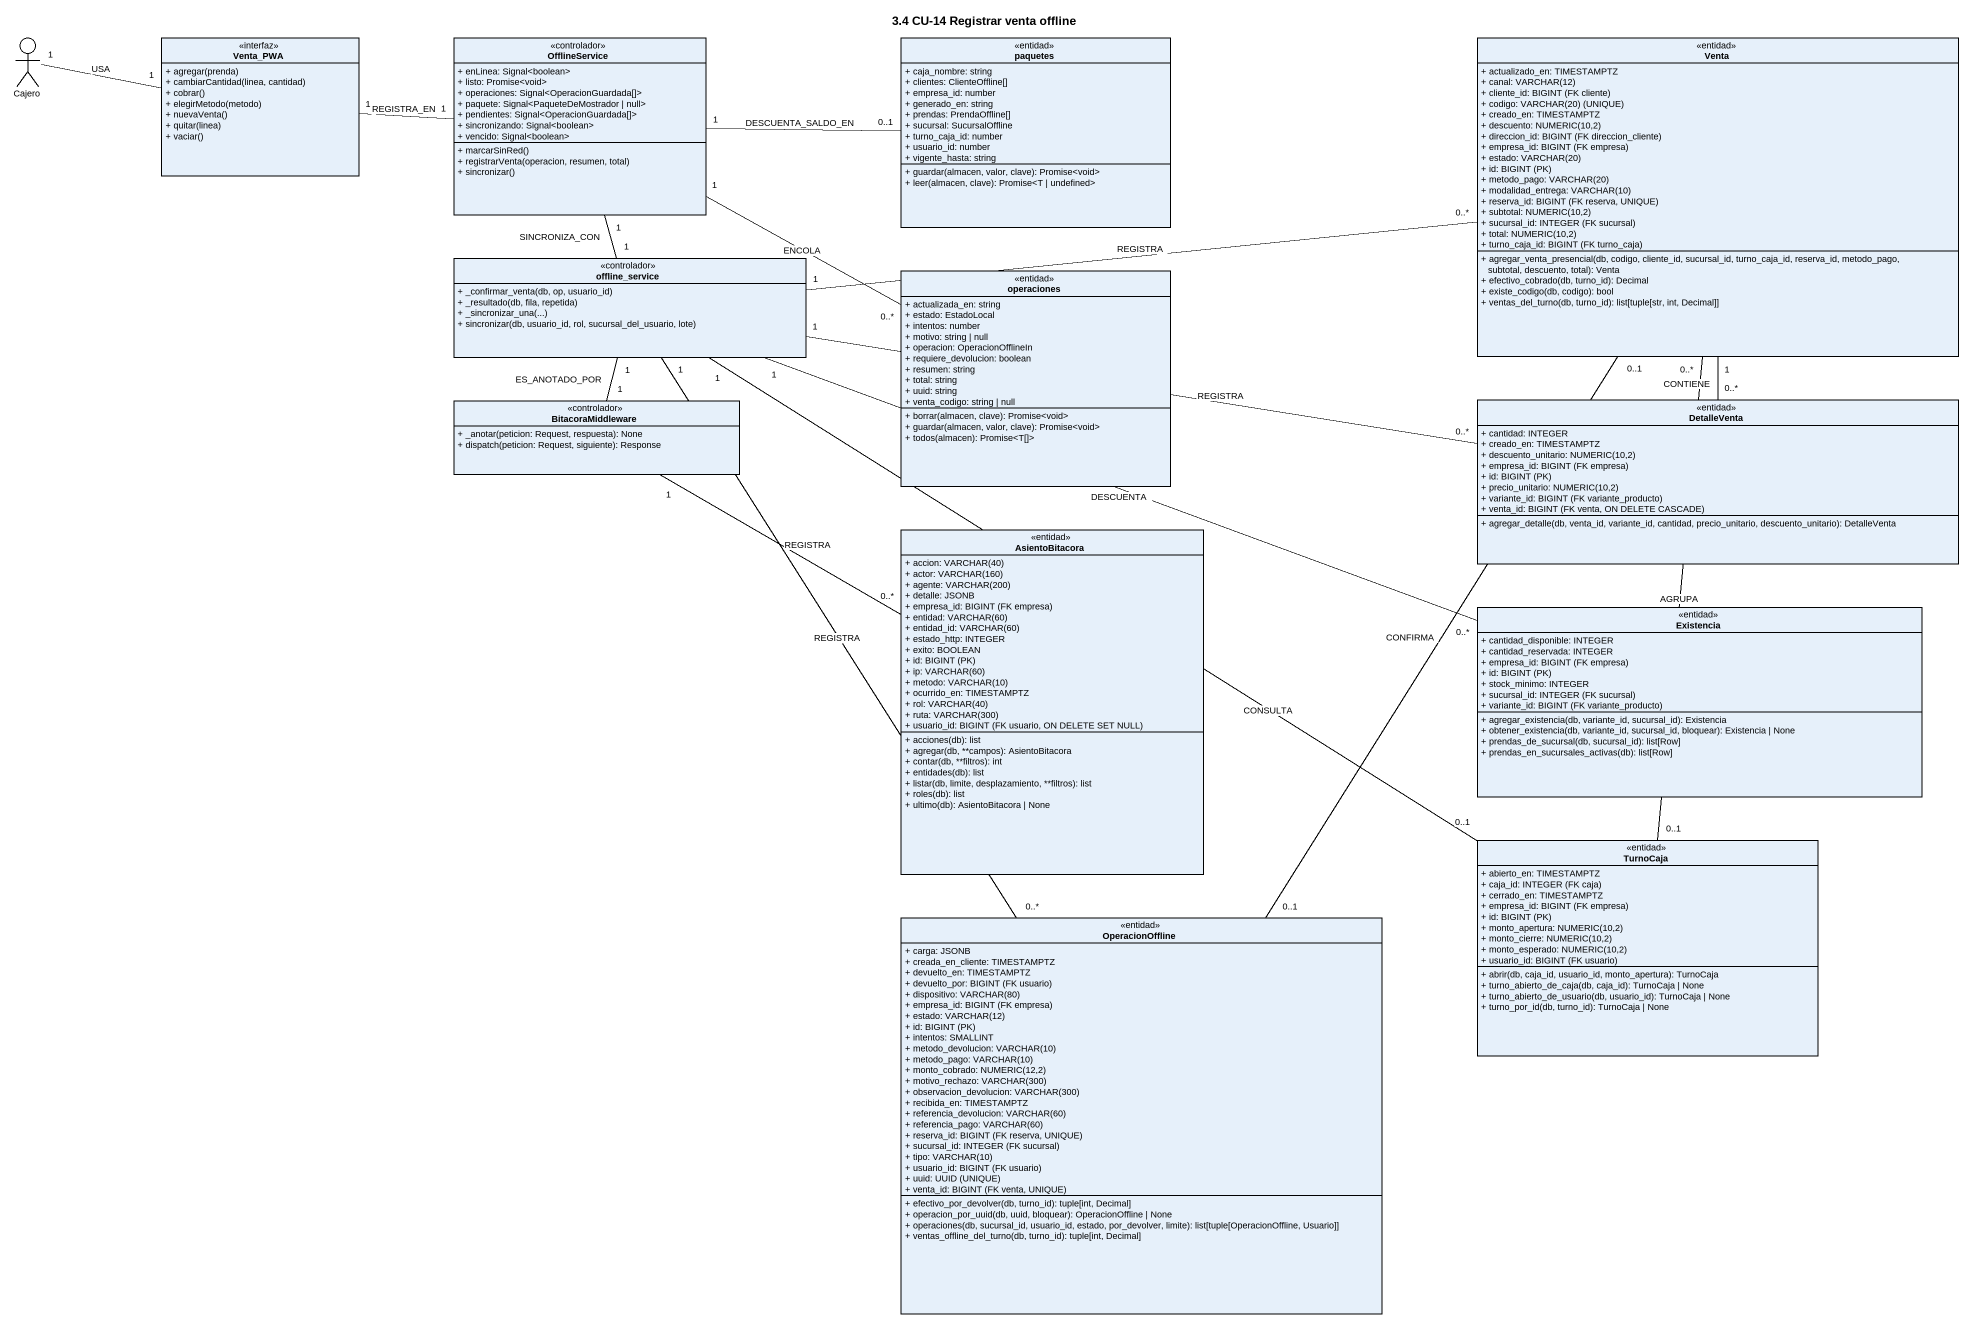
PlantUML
@startuml
title 3.4 CU-14 Registrar venta offline
allowmixing
hide circle
hide empty members
skinparam classAttributeIconSize 0
actor Cajero
class Venta_PWA <<interfaz>> {
  + agregar(prenda)
  + cambiarCantidad(linea, cantidad)
  + cobrar()
  + elegirMetodo(metodo)
  + nuevaVenta()
  + quitar(linea)
  + vaciar()
}
class OfflineService <<controlador>> {
  + enLinea: Signal<boolean>
  + listo: Promise<void>
  + operaciones: Signal<OperacionGuardada[]>
  + paquete: Signal<PaqueteDeMostrador | null>
  + pendientes: Signal<OperacionGuardada[]>
  + sincronizando: Signal<boolean>
  + vencido: Signal<boolean>
  + marcarSinRed()
  + registrarVenta(operacion, resumen, total)
  + sincronizar()
}
class paquetes <<entidad>> {
  + caja_nombre: string
  + clientes: ClienteOffline[]
  + empresa_id: number
  + generado_en: string
  + prendas: PrendaOffline[]
  + sucursal: SucursalOffline
  + turno_caja_id: number
  + usuario_id: number
  + vigente_hasta: string
  + guardar(almacen, valor, clave): Promise<void>
  + leer(almacen, clave): Promise<T | undefined>
}
class Venta <<entidad>> {
  + actualizado_en: TIMESTAMPTZ
  {field} + canal: VARCHAR(12)
  {field} + cliente_id: BIGINT (FK cliente)
  {field} + codigo: VARCHAR(20) (UNIQUE)
  + creado_en: TIMESTAMPTZ
  {field} + descuento: NUMERIC(10,2)
  {field} + direccion_id: BIGINT (FK direccion_cliente)
  {field} + empresa_id: BIGINT (FK empresa)
  {field} + estado: VARCHAR(20)
  {field} + id: BIGINT (PK)
  {field} + metodo_pago: VARCHAR(20)
  {field} + modalidad_entrega: VARCHAR(10)
  {field} + reserva_id: BIGINT (FK reserva, UNIQUE)
  {field} + subtotal: NUMERIC(10,2)
  {field} + sucursal_id: INTEGER (FK sucursal)
  {field} + total: NUMERIC(10,2)
  {field} + turno_caja_id: BIGINT (FK turno_caja)
  + agregar_venta_presencial(db, codigo, cliente_id, sucursal_id, turno_caja_id, reserva_id, metodo_pago, subtotal, descuento, total): Venta
  + efectivo_cobrado(db, turno_id): Decimal
  + existe_codigo(db, codigo): bool
  + ventas_del_turno(db, turno_id): list[tuple[str, int, Decimal]]
}
class offline_service <<controlador>> {
  + _confirmar_venta(db, op, usuario_id)
  + _resultado(db, fila, repetida)
  + _sincronizar_una(...)
  + sincronizar(db, usuario_id, rol, sucursal_del_usuario, lote)
}
class operaciones <<entidad>> {
  + actualizada_en: string
  + estado: EstadoLocal
  + intentos: number
  + motivo: string | null
  + operacion: OperacionOfflineIn
  + requiere_devolucion: boolean
  + resumen: string
  + total: string
  + uuid: string
  + venta_codigo: string | null
  + borrar(almacen, clave): Promise<void>
  + guardar(almacen, valor, clave): Promise<void>
  + todos(almacen): Promise<T[]>
}
class BitacoraMiddleware <<controlador>> {
  + _anotar(peticion: Request, respuesta): None
  + dispatch(peticion: Request, siguiente): Response
}
class DetalleVenta <<entidad>> {
  + cantidad: INTEGER
  + creado_en: TIMESTAMPTZ
  {field} + descuento_unitario: NUMERIC(10,2)
  {field} + empresa_id: BIGINT (FK empresa)
  {field} + id: BIGINT (PK)
  {field} + precio_unitario: NUMERIC(10,2)
  {field} + variante_id: BIGINT (FK variante_producto)
  {field} + venta_id: BIGINT (FK venta, ON DELETE CASCADE)
  + agregar_detalle(db, venta_id, variante_id, cantidad, precio_unitario, descuento_unitario): DetalleVenta
}
class AsientoBitacora <<entidad>> {
  {field} + accion: VARCHAR(40)
  {field} + actor: VARCHAR(160)
  {field} + agente: VARCHAR(200)
  + detalle: JSONB
  {field} + empresa_id: BIGINT (FK empresa)
  {field} + entidad: VARCHAR(60)
  {field} + entidad_id: VARCHAR(60)
  + estado_http: INTEGER
  + exito: BOOLEAN
  {field} + id: BIGINT (PK)
  {field} + ip: VARCHAR(60)
  {field} + metodo: VARCHAR(10)
  + ocurrido_en: TIMESTAMPTZ
  {field} + rol: VARCHAR(40)
  {field} + ruta: VARCHAR(300)
  {field} + usuario_id: BIGINT (FK usuario, ON DELETE SET NULL)
  + acciones(db): list
  + agregar(db, **campos): AsientoBitacora
  + contar(db, **filtros): int
  + entidades(db): list
  + listar(db, limite, desplazamiento, **filtros): list
  + roles(db): list
  + ultimo(db): AsientoBitacora | None
}
class Existencia <<entidad>> {
  + cantidad_disponible: INTEGER
  + cantidad_reservada: INTEGER
  {field} + empresa_id: BIGINT (FK empresa)
  {field} + id: BIGINT (PK)
  + stock_minimo: INTEGER
  {field} + sucursal_id: INTEGER (FK sucursal)
  {field} + variante_id: BIGINT (FK variante_producto)
  + agregar_existencia(db, variante_id, sucursal_id): Existencia
  + obtener_existencia(db, variante_id, sucursal_id, bloquear): Existencia | None
  + prendas_de_sucursal(db, sucursal_id): list[Row]
  + prendas_en_sucursales_activas(db): list[Row]
}
class TurnoCaja <<entidad>> {
  + abierto_en: TIMESTAMPTZ
  {field} + caja_id: INTEGER (FK caja)
  + cerrado_en: TIMESTAMPTZ
  {field} + empresa_id: BIGINT (FK empresa)
  {field} + id: BIGINT (PK)
  {field} + monto_apertura: NUMERIC(10,2)
  {field} + monto_cierre: NUMERIC(10,2)
  {field} + monto_esperado: NUMERIC(10,2)
  {field} + usuario_id: BIGINT (FK usuario)
  + abrir(db, caja_id, usuario_id, monto_apertura): TurnoCaja
  + turno_abierto_de_caja(db, caja_id): TurnoCaja | None
  + turno_abierto_de_usuario(db, usuario_id): TurnoCaja | None
  + turno_por_id(db, turno_id): TurnoCaja | None
}
class OperacionOffline <<entidad>> {
  + carga: JSONB
  + creada_en_cliente: TIMESTAMPTZ
  + devuelto_en: TIMESTAMPTZ
  {field} + devuelto_por: BIGINT (FK usuario)
  {field} + dispositivo: VARCHAR(80)
  {field} + empresa_id: BIGINT (FK empresa)
  {field} + estado: VARCHAR(12)
  {field} + id: BIGINT (PK)
  + intentos: SMALLINT
  {field} + metodo_devolucion: VARCHAR(10)
  {field} + metodo_pago: VARCHAR(10)
  {field} + monto_cobrado: NUMERIC(12,2)
  {field} + motivo_rechazo: VARCHAR(300)
  {field} + observacion_devolucion: VARCHAR(300)
  + recibida_en: TIMESTAMPTZ
  {field} + referencia_devolucion: VARCHAR(60)
  {field} + referencia_pago: VARCHAR(60)
  {field} + reserva_id: BIGINT (FK reserva, UNIQUE)
  {field} + sucursal_id: INTEGER (FK sucursal)
  {field} + tipo: VARCHAR(10)
  {field} + usuario_id: BIGINT (FK usuario)
  {field} + uuid: UUID (UNIQUE)
  {field} + venta_id: BIGINT (FK venta, UNIQUE)
  + efectivo_por_devolver(db, turno_id): tuple[int, Decimal]
  + operacion_por_uuid(db, uuid, bloquear): OperacionOffline | None
  + operaciones(db, sucursal_id, usuario_id, estado, por_devolver, limite): list[tuple[OperacionOffline, Usuario]]
  + ventas_offline_del_turno(db, turno_id): tuple[int, Decimal]
}
Cajero "1" -right- "1" Venta_PWA : USA
Venta_PWA "1" -right- "1" OfflineService : REGISTRA_EN
OfflineService "1" -right- "0..1" paquetes : DESCUENTA_SALDO_EN
OfflineService "1" -- "1" offline_service : SINCRONIZA_CON
OfflineService "1" -right- "0..*" operaciones : ENCOLA
Venta "1" -- "0..*" DetalleVenta : CONTIENE
offline_service "1" -right- "0..*" Venta : REGISTRA
offline_service "1" -- "1" BitacoraMiddleware : ES_ANOTADO_POR
offline_service "1" -right- "0..*" DetalleVenta : REGISTRA
offline_service "1" -right- "0..*" Existencia : DESCUENTA
offline_service "1" -- "0..1" TurnoCaja : CONSULTA
offline_service "1" -- "0..*" OperacionOffline : REGISTRA
BitacoraMiddleware "1" -right- "0..*" AsientoBitacora : REGISTRA
TurnoCaja "0..1" -up- "0..*" Venta : AGRUPA
OperacionOffline "0..1" -up- "0..1" Venta : CONFIRMA
@enduml
